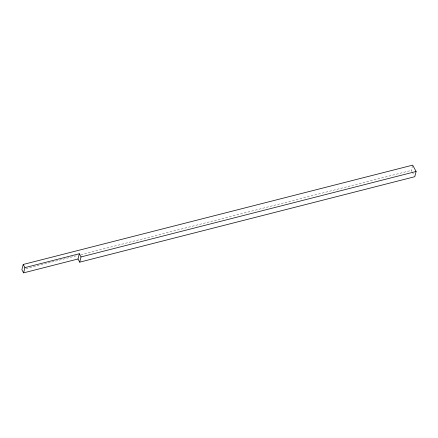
<?xml version="1.0" encoding="UTF-8"?>
<svg xmlns="http://www.w3.org/2000/svg" width="438" height="438" viewBox="0 0 438 438"><rect width="100%" height="100%" fill="white"/><g stroke="black" fill="none" stroke-linecap="round" stroke-linejoin="round"><path stroke-width="0.33" stroke-dasharray="2.19 1.64" d="M411.994 171.526L411.37 170.371L412.519 165.794M25.875 268.675L77.537 255.502M80.849 254.659L411.37 170.371M412.3 172.101L414.167 175.561"/><path stroke-width="0.66" d="M78.002 258.989L79.711 262.159L414.786 176.717L416.1 171.482L412.684 165.137L23.214 264.459L21.9 269.688L23.608 272.863L78.002 258.989L79.316 253.755L24.922 267.629L23.608 272.863M79.711 262.159L81.025 256.931L79.316 253.755M81.025 256.931L416.1 171.482M23.214 264.459L24.922 267.629"/></g></svg>
